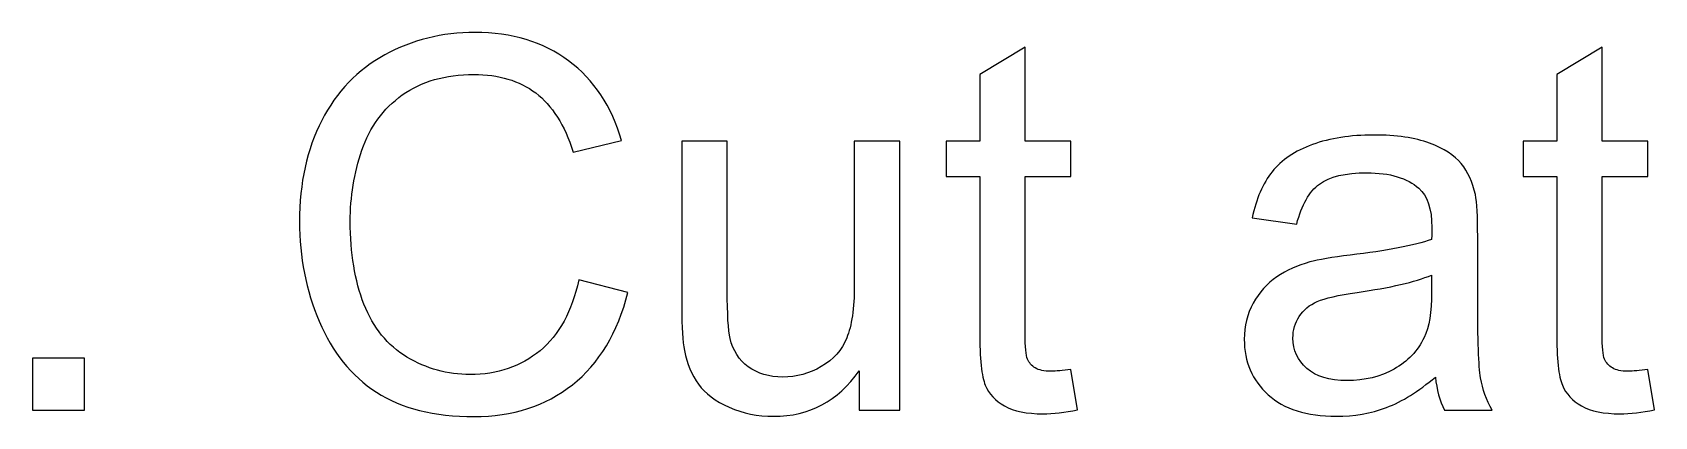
# Model space of a CAD drawing. Header units: millimetres. Extents: x -1420 to -489, y -454 to 898.
# Drawn here: x -1205.75 to -1179.29, y -239.17 to -232.9 of the extents above; entities that cross this region are included whole.
import ezdxf

# ---------------------------------------------------------------- set-up
doc = ezdxf.new("R2010")
doc.units = ezdxf.units.MM
doc.header["$MEASUREMENT"] = 0
doc.layers.add('Layer 1', color=7, linetype='Continuous')

msp = doc.modelspace()

# ---------------------------------------------------------------- linework, layer by layer
at = {"layer": 'Layer 1', "color": 250}
for points, knots in [([(-1196.8351, -236.9395), (-1196.8351, -236.9395), (-1196.0322, -237.1427), (-1196.0322, -237.1427), (-1196.0322, -237.1427), (-1196.2001, -237.8002), (-1196.5035, -238.3026), (-1196.9395, -238.6497), (-1196.9395, -238.6497), (-1197.377, -238.9955), (-1197.9104, -239.1676), (-1198.5425, -239.1676), (-1198.5425, -239.1676), (-1199.1959, -239.1676), (-1199.7265, -239.035), (-1200.1357, -238.7697), (-1200.1357, -238.7697), (-1200.5449, -238.503), (-1200.8568, -238.1177), (-1201.0699, -237.614), (-1201.0699, -237.614), (-1201.2829, -237.1088), (-1201.3902, -236.5669), (-1201.3902, -235.9884), (-1201.3902, -235.9884), (-1201.3902, -235.3576), (-1201.2702, -234.8073), (-1201.0289, -234.3374), (-1201.0289, -234.3374), (-1200.7876, -233.8675), (-1200.4447, -233.5104), (-1199.9988, -233.2663), (-1199.9988, -233.2663), (-1199.5543, -233.0222), (-1199.0647, -232.9008), (-1198.5298, -232.9008), (-1198.5298, -232.9008), (-1197.9231, -232.9008), (-1197.4136, -233.0547), (-1197.0002, -233.3637), (-1197.0002, -233.3637), (-1196.5867, -233.6727), (-1196.2989, -234.1059), (-1196.1366, -234.6661), (-1196.1366, -234.6661), (-1196.1366, -234.6661), (-1196.9254, -234.8524), (-1196.9254, -234.8524), (-1196.9254, -234.8524), (-1197.0665, -234.4107), (-1197.2697, -234.0904), (-1197.5378, -233.8886), (-1197.5378, -233.8886), (-1197.8045, -233.6868), (-1198.1404, -233.5866), (-1198.5468, -233.5866), (-1198.5468, -233.5866), (-1199.0124, -233.5866), (-1199.4005, -233.6981), (-1199.7138, -233.9211), (-1199.7138, -233.9211), (-1200.027, -234.1454), (-1200.2472, -234.4446), (-1200.3728, -234.8214), (-1200.3728, -234.8214), (-1200.4998, -235.1967), (-1200.5633, -235.5848), (-1200.5633, -235.9841), (-1200.5633, -235.9841), (-1200.5633, -236.5006), (-1200.4885, -236.9493), (-1200.3389, -237.3346), (-1200.3389, -237.3346), (-1200.1879, -237.7184), (-1199.9551, -238.0063), (-1199.6376, -238.1968), (-1199.6376, -238.1968), (-1199.3201, -238.3873), (-1198.9772, -238.4818), (-1198.6075, -238.4818), (-1198.6075, -238.4818), (-1198.1587, -238.4818), (-1197.7791, -238.352), (-1197.4673, -238.0938), (-1197.4673, -238.0938), (-1197.1554, -237.8341), (-1196.9452, -237.4489), (-1196.8351, -236.9395)], [0, 0, 0, 0, 0.0434783, 0.0434783, 0.0434783, 0.0434783, 0.0869565, 0.0869565, 0.0869565, 0.0869565, 0.1304348, 0.1304348, 0.1304348, 0.1304348, 0.173913, 0.173913, 0.173913, 0.173913, 0.2173913, 0.2173913, 0.2173913, 0.2173913, 0.2608696, 0.2608696, 0.2608696, 0.2608696, 0.3043478, 0.3043478, 0.3043478, 0.3043478, 0.3478261, 0.3478261, 0.3478261, 0.3478261, 0.3913043, 0.3913043, 0.3913043, 0.3913043, 0.4347826, 0.4347826, 0.4347826, 0.4347826, 0.4782609, 0.4782609, 0.4782609, 0.4782609, 0.5217391, 0.5217391, 0.5217391, 0.5217391, 0.5652174, 0.5652174, 0.5652174, 0.5652174, 0.6086957, 0.6086957, 0.6086957, 0.6086957, 0.6521739, 0.6521739, 0.6521739, 0.6521739, 0.6956522, 0.6956522, 0.6956522, 0.6956522, 0.7391304, 0.7391304, 0.7391304, 0.7391304, 0.7826087, 0.7826087, 0.7826087, 0.7826087, 0.826087, 0.826087, 0.826087, 0.826087, 0.8695652, 0.8695652, 0.8695652, 0.8695652, 0.9130435, 0.9130435, 0.9130435, 0.9130435, 1, 1, 1, 1]), ([(-1188.8058, -238.3986), (-1188.8058, -238.3986), (-1188.6986, -239.0561), (-1188.6986, -239.0561), (-1188.6986, -239.0561), (-1188.9074, -239.0999), (-1189.0951, -239.1225), (-1189.2602, -239.1225), (-1189.2602, -239.1225), (-1189.5311, -239.1225), (-1189.74, -239.0801), (-1189.8895, -238.994), (-1189.8895, -238.994), (-1190.0377, -238.9094), (-1190.1421, -238.7965), (-1190.2028, -238.6568), (-1190.2028, -238.6568), (-1190.2635, -238.5185), (-1190.2945, -238.225), (-1190.2945, -237.7791), (-1190.2945, -237.7791), (-1190.2945, -237.7791), (-1190.2945, -235.2532), (-1190.2945, -235.2532), (-1190.2945, -235.2532), (-1190.2945, -235.2532), (-1190.8406, -235.2532), (-1190.8406, -235.2532), (-1190.8406, -235.2532), (-1190.8406, -235.2532), (-1190.8406, -234.6746), (-1190.8406, -234.6746), (-1190.8406, -234.6746), (-1190.8406, -234.6746), (-1190.2945, -234.6746), (-1190.2945, -234.6746), (-1190.2945, -234.6746), (-1190.2945, -234.6746), (-1190.2945, -233.5866), (-1190.2945, -233.5866), (-1190.2945, -233.5866), (-1190.2945, -233.5866), (-1189.5537, -233.1407), (-1189.5537, -233.1407), (-1189.5537, -233.1407), (-1189.5537, -233.1407), (-1189.5537, -234.6746), (-1189.5537, -234.6746), (-1189.5537, -234.6746), (-1189.5537, -234.6746), (-1188.8058, -234.6746), (-1188.8058, -234.6746), (-1188.8058, -234.6746), (-1188.8058, -234.6746), (-1188.8058, -235.2532), (-1188.8058, -235.2532), (-1188.8058, -235.2532), (-1188.8058, -235.2532), (-1189.5537, -235.2532), (-1189.5537, -235.2532), (-1189.5537, -235.2532), (-1189.5537, -235.2532), (-1189.5537, -237.82), (-1189.5537, -237.82), (-1189.5537, -237.82), (-1189.5537, -238.0331), (-1189.541, -238.1685), (-1189.5156, -238.2292), (-1189.5156, -238.2292), (-1189.4888, -238.2899), (-1189.4464, -238.3379), (-1189.3872, -238.3746), (-1189.3872, -238.3746), (-1189.3279, -238.4098), (-1189.2432, -238.4282), (-1189.1332, -238.4282), (-1189.1332, -238.4282), (-1189.0499, -238.4282), (-1188.9413, -238.4183), (-1188.8058, -238.3986)], [0, 0, 0, 0, 0.047619, 0.047619, 0.047619, 0.047619, 0.0952381, 0.0952381, 0.0952381, 0.0952381, 0.1428571, 0.1428571, 0.1428571, 0.1428571, 0.1904762, 0.1904762, 0.1904762, 0.1904762, 0.2380952, 0.2380952, 0.2380952, 0.2380952, 0.2857143, 0.2857143, 0.2857143, 0.2857143, 0.3333333, 0.3333333, 0.3333333, 0.3333333, 0.3809524, 0.3809524, 0.3809524, 0.3809524, 0.4285714, 0.4285714, 0.4285714, 0.4285714, 0.4761905, 0.4761905, 0.4761905, 0.4761905, 0.5238095, 0.5238095, 0.5238095, 0.5238095, 0.5714286, 0.5714286, 0.5714286, 0.5714286, 0.6190476, 0.6190476, 0.6190476, 0.6190476, 0.6666667, 0.6666667, 0.6666667, 0.6666667, 0.7142857, 0.7142857, 0.7142857, 0.7142857, 0.7619048, 0.7619048, 0.7619048, 0.7619048, 0.8095238, 0.8095238, 0.8095238, 0.8095238, 0.8571429, 0.8571429, 0.8571429, 0.8571429, 0.9047619, 0.9047619, 0.9047619, 0.9047619, 1, 1, 1, 1]), ([(-1179.3923, -238.3986), (-1179.3923, -238.3986), (-1179.2851, -239.0561), (-1179.2851, -239.0561), (-1179.2851, -239.0561), (-1179.4939, -239.0999), (-1179.6816, -239.1225), (-1179.8467, -239.1225), (-1179.8467, -239.1225), (-1180.1176, -239.1225), (-1180.3265, -239.0801), (-1180.476, -238.994), (-1180.476, -238.994), (-1180.6242, -238.9094), (-1180.7286, -238.7965), (-1180.7893, -238.6568), (-1180.7893, -238.6568), (-1180.85, -238.5185), (-1180.881, -238.225), (-1180.881, -237.7791), (-1180.881, -237.7791), (-1180.881, -237.7791), (-1180.881, -235.2532), (-1180.881, -235.2532), (-1180.881, -235.2532), (-1180.881, -235.2532), (-1181.4271, -235.2532), (-1181.4271, -235.2532), (-1181.4271, -235.2532), (-1181.4271, -235.2532), (-1181.4271, -234.6746), (-1181.4271, -234.6746), (-1181.4271, -234.6746), (-1181.4271, -234.6746), (-1180.881, -234.6746), (-1180.881, -234.6746), (-1180.881, -234.6746), (-1180.881, -234.6746), (-1180.881, -233.5866), (-1180.881, -233.5866), (-1180.881, -233.5866), (-1180.881, -233.5866), (-1180.1402, -233.1407), (-1180.1402, -233.1407), (-1180.1402, -233.1407), (-1180.1402, -233.1407), (-1180.1402, -234.6746), (-1180.1402, -234.6746), (-1180.1402, -234.6746), (-1180.1402, -234.6746), (-1179.3923, -234.6746), (-1179.3923, -234.6746), (-1179.3923, -234.6746), (-1179.3923, -234.6746), (-1179.3923, -235.2532), (-1179.3923, -235.2532), (-1179.3923, -235.2532), (-1179.3923, -235.2532), (-1180.1402, -235.2532), (-1180.1402, -235.2532), (-1180.1402, -235.2532), (-1180.1402, -235.2532), (-1180.1402, -237.82), (-1180.1402, -237.82), (-1180.1402, -237.82), (-1180.1402, -238.0331), (-1180.1275, -238.1685), (-1180.1021, -238.2292), (-1180.1021, -238.2292), (-1180.0753, -238.2899), (-1180.0329, -238.3379), (-1179.9737, -238.3746), (-1179.9737, -238.3746), (-1179.9144, -238.4098), (-1179.8297, -238.4282), (-1179.7197, -238.4282), (-1179.7197, -238.4282), (-1179.6364, -238.4282), (-1179.5278, -238.4183), (-1179.3923, -238.3986)], [0, 0, 0, 0, 0.047619, 0.047619, 0.047619, 0.047619, 0.0952381, 0.0952381, 0.0952381, 0.0952381, 0.1428571, 0.1428571, 0.1428571, 0.1428571, 0.1904762, 0.1904762, 0.1904762, 0.1904762, 0.2380952, 0.2380952, 0.2380952, 0.2380952, 0.2857143, 0.2857143, 0.2857143, 0.2857143, 0.3333333, 0.3333333, 0.3333333, 0.3333333, 0.3809524, 0.3809524, 0.3809524, 0.3809524, 0.4285714, 0.4285714, 0.4285714, 0.4285714, 0.4761905, 0.4761905, 0.4761905, 0.4761905, 0.5238095, 0.5238095, 0.5238095, 0.5238095, 0.5714286, 0.5714286, 0.5714286, 0.5714286, 0.6190476, 0.6190476, 0.6190476, 0.6190476, 0.6666667, 0.6666667, 0.6666667, 0.6666667, 0.7142857, 0.7142857, 0.7142857, 0.7142857, 0.7619048, 0.7619048, 0.7619048, 0.7619048, 0.8095238, 0.8095238, 0.8095238, 0.8095238, 0.8571429, 0.8571429, 0.8571429, 0.8571429, 0.9047619, 0.9047619, 0.9047619, 0.9047619, 1, 1, 1, 1]), ([(-1192.2616, -239.0646), (-1192.2616, -239.0646), (-1192.2616, -238.4197), (-1192.2616, -238.4197), (-1192.2616, -238.4197), (-1192.6045, -238.9164), (-1193.0688, -239.1634), (-1193.6558, -239.1634), (-1193.6558, -239.1634), (-1193.914, -239.1634), (-1194.1568, -239.114), (-1194.3811, -239.0152), (-1194.3811, -239.0152), (-1194.6055, -238.9164), (-1194.772, -238.7908), (-1194.8807, -238.6413), (-1194.8807, -238.6413), (-1194.9907, -238.4903), (-1195.0669, -238.3068), (-1195.1107, -238.0895), (-1195.1107, -238.0895), (-1195.1403, -237.9428), (-1195.1558, -237.7113), (-1195.1558, -237.3938), (-1195.1558, -237.3938), (-1195.1558, -237.3938), (-1195.1558, -234.6746), (-1195.1558, -234.6746), (-1195.1558, -234.6746), (-1195.1558, -234.6746), (-1194.4122, -234.6746), (-1194.4122, -234.6746), (-1194.4122, -234.6746), (-1194.4122, -234.6746), (-1194.4122, -237.1088), (-1194.4122, -237.1088), (-1194.4122, -237.1088), (-1194.4122, -237.4983), (-1194.3967, -237.7593), (-1194.367, -237.8948), (-1194.367, -237.8948), (-1194.319, -238.0909), (-1194.2203, -238.2433), (-1194.0693, -238.3562), (-1194.0693, -238.3562), (-1193.9169, -238.4677), (-1193.7292, -238.5227), (-1193.5062, -238.5227), (-1193.5062, -238.5227), (-1193.2833, -238.5227), (-1193.0744, -238.4663), (-1192.8783, -238.352), (-1192.8783, -238.352), (-1192.6821, -238.2377), (-1192.5439, -238.0811), (-1192.4634, -237.8849), (-1192.4634, -237.8849), (-1192.3816, -237.6874), (-1192.3407, -237.4009), (-1192.3407, -237.0269), (-1192.3407, -237.0269), (-1192.3407, -237.0269), (-1192.3407, -234.6746), (-1192.3407, -234.6746), (-1192.3407, -234.6746), (-1192.3407, -234.6746), (-1191.597, -234.6746), (-1191.597, -234.6746), (-1191.597, -234.6746), (-1191.597, -234.6746), (-1191.597, -239.0646), (-1191.597, -239.0646), (-1191.597, -239.0646), (-1191.597, -239.0646), (-1192.2616, -239.0646), (-1192.2616, -239.0646)], [0, 0, 0, 0, 0.05, 0.05, 0.05, 0.05, 0.1, 0.1, 0.1, 0.1, 0.15, 0.15, 0.15, 0.15, 0.2, 0.2, 0.2, 0.2, 0.25, 0.25, 0.25, 0.25, 0.3, 0.3, 0.3, 0.3, 0.35, 0.35, 0.35, 0.35, 0.4, 0.4, 0.4, 0.4, 0.45, 0.45, 0.45, 0.45, 0.5, 0.5, 0.5, 0.5, 0.55, 0.55, 0.55, 0.55, 0.6, 0.6, 0.6, 0.6, 0.65, 0.65, 0.65, 0.65, 0.7, 0.7, 0.7, 0.7, 0.75, 0.75, 0.75, 0.75, 0.8, 0.8, 0.8, 0.8, 0.85, 0.85, 0.85, 0.85, 0.9, 0.9, 0.9, 0.9, 1, 1, 1, 1]), ([(-1182.8608, -238.5227), (-1183.1374, -238.757), (-1183.4027, -238.9221), (-1183.6567, -239.0194), (-1183.6567, -239.0194), (-1183.9121, -239.1154), (-1184.1859, -239.1634), (-1184.478, -239.1634), (-1184.478, -239.1634), (-1184.9606, -239.1634), (-1185.3303, -239.0463), (-1185.5899, -238.8106), (-1185.5899, -238.8106), (-1185.8482, -238.5749), (-1185.978, -238.273), (-1185.978, -237.9075), (-1185.978, -237.9075), (-1185.978, -237.6916), (-1185.93, -237.4954), (-1185.8312, -237.3176), (-1185.8312, -237.3176), (-1185.7339, -237.1398), (-1185.6055, -236.9973), (-1185.4474, -236.8901), (-1185.4474, -236.8901), (-1185.288, -236.7828), (-1185.1102, -236.701), (-1184.9112, -236.6459), (-1184.9112, -236.6459), (-1184.7658, -236.6078), (-1184.5457, -236.5697), (-1184.2508, -236.5345), (-1184.2508, -236.5345), (-1183.6496, -236.4625), (-1183.2066, -236.3778), (-1182.9229, -236.2776), (-1182.9229, -236.2776), (-1182.9201, -236.176), (-1182.9187, -236.1111), (-1182.9187, -236.0843), (-1182.9187, -236.0843), (-1182.9187, -235.7809), (-1182.9892, -235.5664), (-1183.1304, -235.4437), (-1183.1304, -235.4437), (-1183.3194, -235.2743), (-1183.6031, -235.1911), (-1183.977, -235.1911), (-1183.977, -235.1911), (-1184.327, -235.1911), (-1184.5852, -235.2518), (-1184.7531, -235.3745), (-1184.7531, -235.3745), (-1184.9197, -235.4973), (-1185.0424, -235.7146), (-1185.1229, -236.0265), (-1185.1229, -236.0265), (-1185.1229, -236.0265), (-1185.8496, -235.9263), (-1185.8496, -235.9263), (-1185.8496, -235.9263), (-1185.7833, -235.6158), (-1185.6746, -235.3632), (-1185.5236, -235.1727), (-1185.5236, -235.1727), (-1185.3726, -234.9808), (-1185.1525, -234.8327), (-1184.866, -234.7296), (-1184.866, -234.7296), (-1184.5796, -234.6266), (-1184.248, -234.5744), (-1183.8698, -234.5744), (-1183.8698, -234.5744), (-1183.4944, -234.5744), (-1183.191, -234.6196), (-1182.9568, -234.7071), (-1182.9568, -234.7071), (-1182.7225, -234.796), (-1182.5504, -234.906), (-1182.4389, -235.0401), (-1182.4389, -235.0401), (-1182.3288, -235.1742), (-1182.2526, -235.3421), (-1182.2075, -235.5467), (-1182.2075, -235.5467), (-1182.1835, -235.6737), (-1182.1708, -235.9023), (-1182.1708, -236.2325), (-1182.1708, -236.2325), (-1182.1708, -236.2325), (-1182.1708, -237.2245), (-1182.1708, -237.2245), (-1182.1708, -237.2245), (-1182.1708, -237.9174), (-1182.1553, -238.3548), (-1182.1228, -238.5368), (-1182.1228, -238.5368), (-1182.0918, -238.7203), (-1182.0283, -238.8967), (-1181.9351, -239.0646), (-1181.9351, -239.0646), (-1181.9351, -239.0646), (-1182.7127, -239.0646), (-1182.7127, -239.0646), (-1182.7127, -239.0646), (-1182.7889, -238.9108), (-1182.8397, -238.7302), (-1182.8608, -238.5227)], [0, 0, 0, 0, 0.0357143, 0.0357143, 0.0357143, 0.0357143, 0.0714286, 0.0714286, 0.0714286, 0.0714286, 0.1071429, 0.1071429, 0.1071429, 0.1071429, 0.1428571, 0.1428571, 0.1428571, 0.1428571, 0.1785714, 0.1785714, 0.1785714, 0.1785714, 0.2142857, 0.2142857, 0.2142857, 0.2142857, 0.25, 0.25, 0.25, 0.25, 0.2857143, 0.2857143, 0.2857143, 0.2857143, 0.3214286, 0.3214286, 0.3214286, 0.3214286, 0.3571429, 0.3571429, 0.3571429, 0.3571429, 0.3928571, 0.3928571, 0.3928571, 0.3928571, 0.4285714, 0.4285714, 0.4285714, 0.4285714, 0.4642857, 0.4642857, 0.4642857, 0.4642857, 0.5, 0.5, 0.5, 0.5, 0.5357143, 0.5357143, 0.5357143, 0.5357143, 0.5714286, 0.5714286, 0.5714286, 0.5714286, 0.6071429, 0.6071429, 0.6071429, 0.6071429, 0.6428571, 0.6428571, 0.6428571, 0.6428571, 0.6785714, 0.6785714, 0.6785714, 0.6785714, 0.7142857, 0.7142857, 0.7142857, 0.7142857, 0.75, 0.75, 0.75, 0.75, 0.7857143, 0.7857143, 0.7857143, 0.7857143, 0.8214286, 0.8214286, 0.8214286, 0.8214286, 0.8571429, 0.8571429, 0.8571429, 0.8571429, 0.8928571, 0.8928571, 0.8928571, 0.8928571, 0.9285714, 0.9285714, 0.9285714, 0.9285714, 1, 1, 1, 1]), ([(-1182.9229, -236.8604), (-1183.1939, -236.9719), (-1183.5988, -237.065), (-1184.1379, -237.1427), (-1184.1379, -237.1427), (-1184.4441, -237.1864), (-1184.6614, -237.2358), (-1184.787, -237.2908), (-1184.787, -237.2908), (-1184.914, -237.3459), (-1185.0128, -237.4263), (-1185.0805, -237.5335), (-1185.0805, -237.5335), (-1185.1497, -237.6394), (-1185.1849, -237.7565), (-1185.1849, -237.8863), (-1185.1849, -237.8863), (-1185.1849, -238.0853), (-1185.1087, -238.2504), (-1184.9592, -238.383), (-1184.9592, -238.383), (-1184.8096, -238.5143), (-1184.5894, -238.5806), (-1184.3002, -238.5806), (-1184.3002, -238.5806), (-1184.0137, -238.5806), (-1183.7583, -238.5185), (-1183.5353, -238.3929), (-1183.5353, -238.3929), (-1183.3124, -238.2673), (-1183.1473, -238.0952), (-1183.0429, -237.8779), (-1183.0429, -237.8779), (-1182.9624, -237.7099), (-1182.9229, -237.4616), (-1182.9229, -237.1342), (-1182.9229, -237.1342), (-1182.9229, -237.1342), (-1182.9229, -236.8604), (-1182.9229, -236.8604)], [0, 0, 0, 0, 0.0909091, 0.0909091, 0.0909091, 0.0909091, 0.1818182, 0.1818182, 0.1818182, 0.1818182, 0.2727273, 0.2727273, 0.2727273, 0.2727273, 0.3636364, 0.3636364, 0.3636364, 0.3636364, 0.4545455, 0.4545455, 0.4545455, 0.4545455, 0.5454545, 0.5454545, 0.5454545, 0.5454545, 0.6363636, 0.6363636, 0.6363636, 0.6363636, 0.7272727, 0.7272727, 0.7272727, 0.7272727, 0.8181818, 0.8181818, 0.8181818, 0.8181818, 1, 1, 1, 1]), ([(-1205.7476, -239.0646), (-1205.7476, -239.0646), (-1205.7476, -238.2165), (-1205.7476, -238.2165), (-1205.7476, -238.2165), (-1205.7476, -238.2165), (-1204.8996, -238.2165), (-1204.8996, -238.2165), (-1204.8996, -238.2165), (-1204.8996, -238.2165), (-1204.8996, -239.0646), (-1204.8996, -239.0646), (-1204.8996, -239.0646), (-1204.8996, -239.0646), (-1205.7476, -239.0646), (-1205.7476, -239.0646)], [0, 0, 0, 0, 0.2, 0.2, 0.2, 0.2, 0.4, 0.4, 0.4, 0.4, 0.6, 0.6, 0.6, 0.6, 1, 1, 1, 1])]:
    msp.add_open_spline(points, degree=3, knots=knots, dxfattribs=at)

doc.saveas('drawing.dxf')
